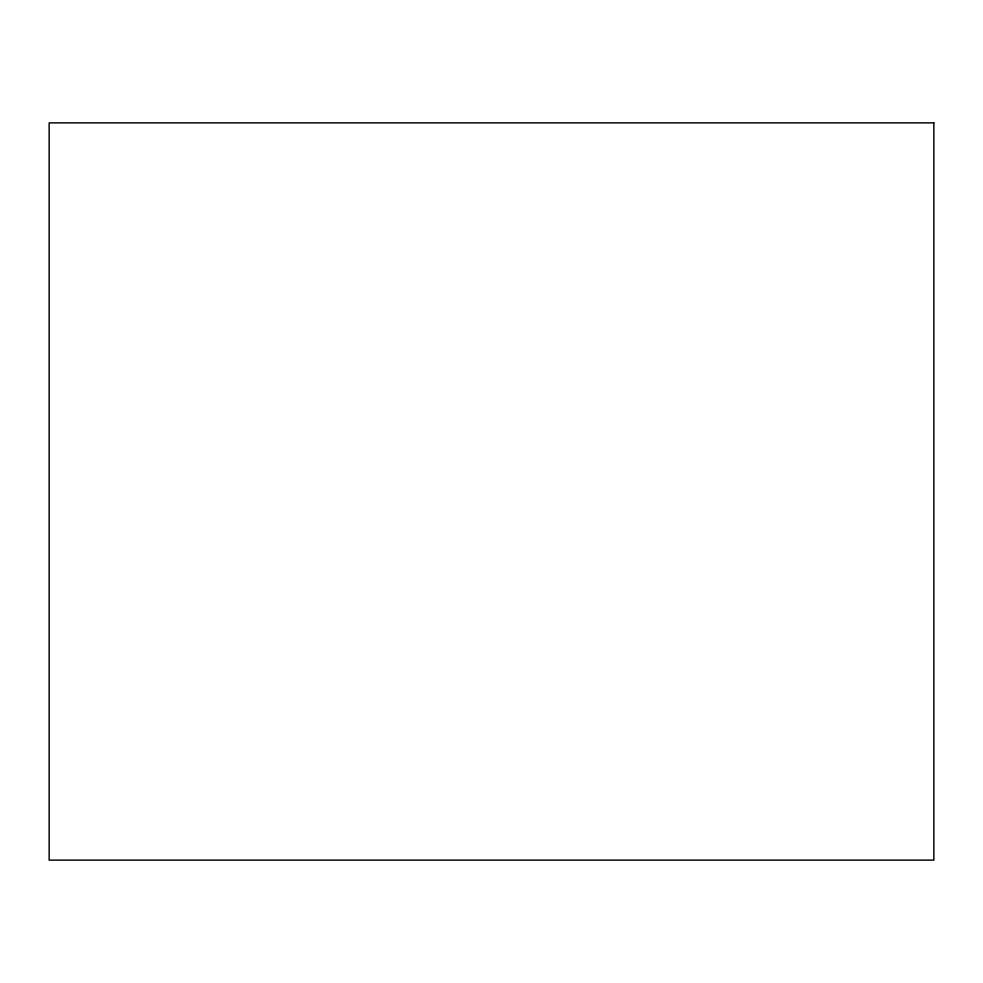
<?xml version="1.0" encoding="UTF-8"?>
<svg xmlns="http://www.w3.org/2000/svg" width="983" height="983" viewBox="0 0 983 983"><rect width="100%" height="100%" fill="white"/><g stroke="black" fill="none" stroke-linecap="round" stroke-linejoin="round"><path stroke-width="1.47" d="M933.85 122.875L49.15 122.875L49.15 860.125L933.85 860.125L933.85 122.875"/></g></svg>
